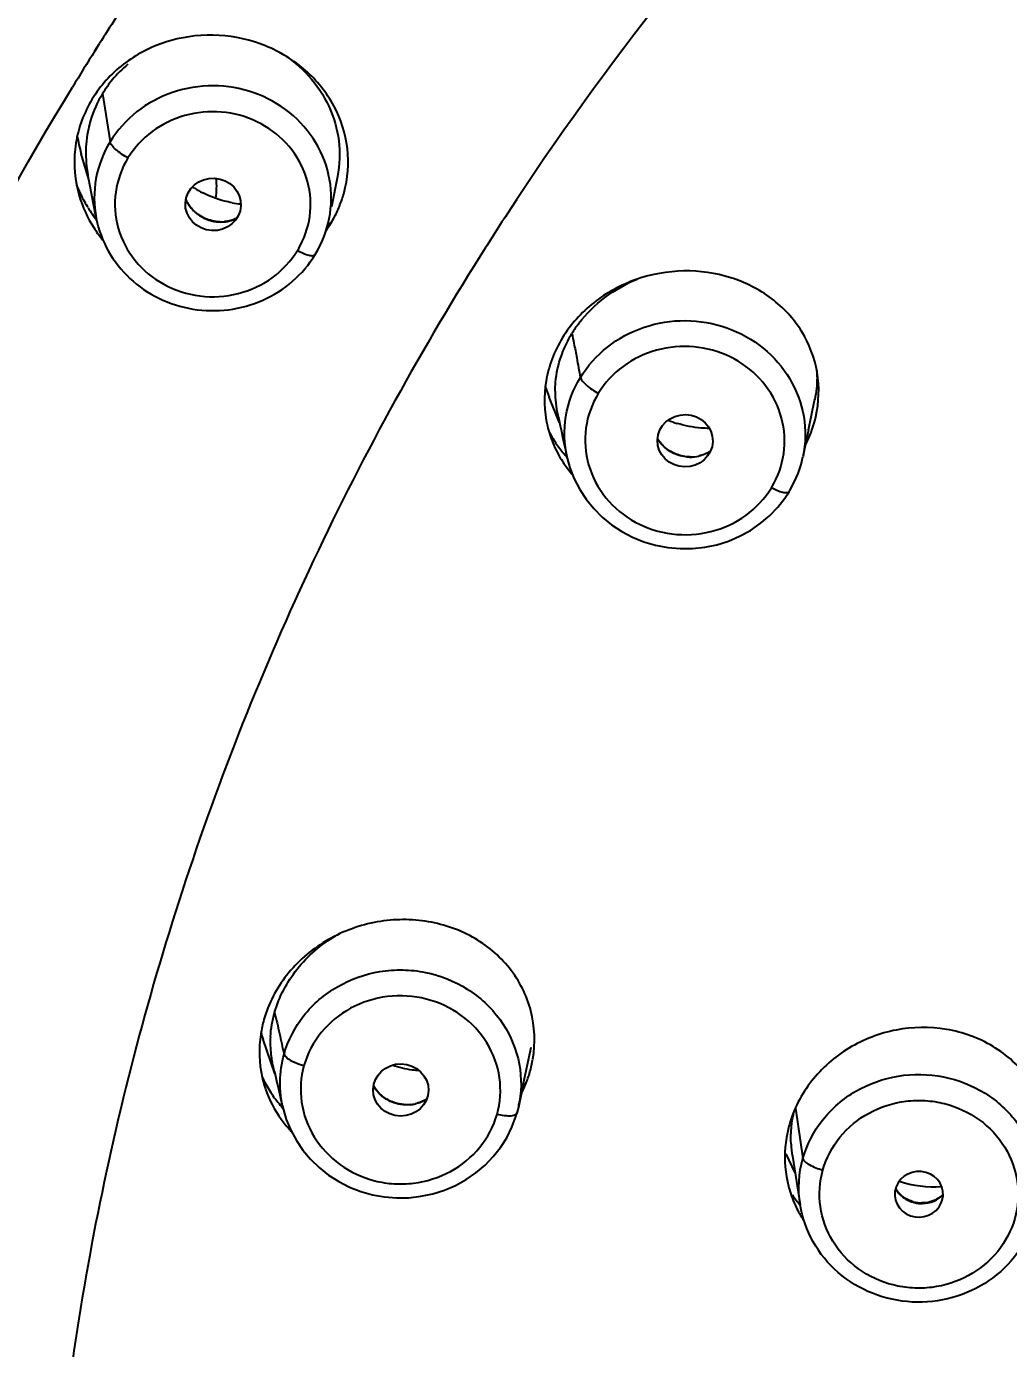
# Model space of a CAD drawing. Header units: millimetres. Extents: x 19741 to 22117, y -10160 to -6800.
# Drawn here: x 20947.89 to 20962.12, y -8153.89 to -8134.74 of the extents above; entities that cross this region are included whole.
import ezdxf

# ---------------------------------------------------------------- set-up
doc = ezdxf.new("R2010")
doc.units = ezdxf.units.MM
doc.styles.add('ARIAL', font='arial.ttf')
doc.dimstyles.get("Standard").update_dxf_attribs({"dimtxt": 15, "dimasz": 15, "dimexe": 0.18, "dimexo": 0.0625, "dimgap": 4, "dimtad": 0, "dimdec": 1, "dimdsep": 46, "dimtxsty": 'ARIAL', "dimcen": 0, "dimclrd": 5, "dimclre": 5, "dimclrt": 5, "dimadec": 0, "dimazin": 0, "dimtfac": 1, "dimtdec": 1, "dimtofl": 0, "dimtmove": 0, "dimatfit": 3, "dimfxl": 1, "dimtolj": 1, "dimtzin": 0, "dimarcsym": 0})

# ---------------------------------------------------------------- blocks, each defined once
blk = doc.blocks.new('*D105')
at = {"color": 5, "lineweight": -2, "transparency": 16777216}
for p, q in [((20930.718, -8157.92), (20930.718, -8082.015)), ((21055.576, -8157.917), (21055.576, -8082.015)), ((20945.718, -8082.195), (21040.576, -8082.195)), ((21055.576, -8082.195), (21070.576, -8082.195))]:
    blk.add_line(p, q, dxfattribs=at)
at = {"color": 5, "transparency": 16777216}
for points in [[(20945.718, -8079.695), (20945.718, -8084.695), (20930.718, -8082.195)], [(21040.576, -8079.695), (21040.576, -8084.695), (21055.576, -8082.195)]]:
    blk.add_solid(points, dxfattribs=at)
at = {"layer": 'Defpoints', "color": 0, "transparency": 16777216}
for p in [(21055.576, -8082.195), (20930.718, -8157.982), (21055.576, -8157.979)]:
    blk.add_point(p, dxfattribs=at)
at = {"color": 5, "transparency": 16777216, "insert": (21099.363, -8082.195), "char_height": 15, "attachment_point": 5, "style": 'ARIAL'}
blk.add_mtext('\\A1;%%C125', dxfattribs=at)

msp = doc.modelspace()

# ---------------------------------------------------------------- linework, layer by layer
at = {"linetype": 'Continuous'}
for p, q in [((20948.884, -8135.09), (20948.95, -8134.986)), ((20948.887, -8135.091), (20948.949, -8134.986)), ((20948.996, -8135.708), (20949.104, -8136.408)), ((20948.797, -8136.956), (20948.687, -8136.58)), ((20948.786, -8136.898), (20948.782, -8136.88)), ((20948.797, -8136.956), (20948.786, -8136.898)), ((20948.903, -8137.512), (20948.797, -8136.956)), ((20952.398, -8136.909), (20952.311, -8137.351)), ((20948.903, -8137.512), (20948.904, -8137.519)), ((20952.279, -8137.52), (20952.279, -8137.52)), ((20955.618, -8140.48), (20955.465, -8140.105)), ((20959.225, -8140.578), (20959.313, -8140.154)), ((20959.313, -8140.154), (20959.316, -8140.139)), ((20955.591, -8140.364), (20955.611, -8140.446)), ((20959.225, -8140.578), (20959.144, -8140.97)), ((20951.49, -8149.901), (20951.321, -8149.41)), ((20955.095, -8150.044), (20955.195, -8149.567)), ((20955.195, -8149.567), (20955.205, -8149.522)), ((20951.474, -8149.844), (20951.486, -8149.885)), ((20955.095, -8150.044), (20955.025, -8150.373)), ((20955.086, -8150.088), (20955.108, -8150.068)), ((20955.025, -8150.373), (20955, -8150.476)), ((20954.985, -8150.527), (20955, -8150.478)), ((20959.036, -8150.406), (20959.143, -8151.134)), ((20959.03, -8151.34), (20958.899, -8151.066)), ((20958.991, -8151.1), (20959.103, -8151.803)), ((20959.104, -8151.805), (20959.103, -8151.803)), ((20961.148, -8151.778), (20961.163, -8151.738))]:
    msp.add_line(p, q, dxfattribs=at)
for points in [[(20955.611, -8140.446), (20955.628, -8140.523), (20955.645, -8140.599), (20955.662, -8140.679)], [(20955.662, -8140.679), (20955.68, -8140.767), (20955.702, -8140.867), (20955.729, -8140.989)], [(20955.729, -8140.989), (20955.768, -8141.129), (20955.83, -8141.288), (20955.909, -8141.442), (20956.003, -8141.586), (20956.113, -8141.721), (20956.236, -8141.844), (20956.371, -8141.955), (20956.518, -8142.052), (20956.674, -8142.134), (20956.838, -8142.201), (20957.009, -8142.251), (20957.185, -8142.284), (20957.363, -8142.3), (20957.542, -8142.298), (20957.72, -8142.279), (20957.895, -8142.243), (20958.064, -8142.19), (20958.227, -8142.121), (20958.382, -8142.037), (20958.526, -8141.938), (20958.659, -8141.826), (20958.778, -8141.702), (20958.883, -8141.568), (20958.942, -8141.479)], [(20958.942, -8141.479), (20958.954, -8141.459), (20959.019, -8141.338), (20959.073, -8141.212), (20959.117, -8141.082), (20959.144, -8140.97)], [(20951.486, -8149.885), (20951.499, -8149.937), (20951.511, -8149.984), (20951.522, -8150.031), (20951.534, -8150.083)], [(20951.534, -8150.083), (20951.563, -8150.211), (20951.58, -8150.284), (20951.599, -8150.362), (20951.615, -8150.429)], [(20951.615, -8150.429), (20951.657, -8150.567), (20951.722, -8150.723), (20951.803, -8150.872), (20951.899, -8151.013), (20952.01, -8151.145), (20952.134, -8151.265), (20952.27, -8151.373), (20952.417, -8151.467), (20952.573, -8151.547), (20952.736, -8151.611), (20952.905, -8151.658), (20953.079, -8151.69), (20953.255, -8151.704), (20953.431, -8151.701), (20953.607, -8151.681), (20953.78, -8151.645), (20953.948, -8151.592), (20954.109, -8151.523), (20954.262, -8151.439), (20954.405, -8151.341), (20954.537, -8151.23), (20954.656, -8151.107), (20954.761, -8150.974), (20954.852, -8150.832), (20954.927, -8150.682), (20954.985, -8150.527)]]:
    msp.add_lwpolyline(points, dxfattribs=at)
for centre, radius, start, end in [((20989.659, -8160.714), 48.158, 147.1828, 147.7079), ((20989.626, -8160.693), 48.118, 147.8535, 148.5901), ((20950.499, -8136.636), 1.767, 130.105, 140.2626), ((20950.461, -8136.604), 1.717, 140.2901, 148.5724), ((20950.426, -8136.582), 1.676, 148.5832, 163.302), ((20950.396, -8136.571), 1.644, 163.3664, 167.6319), ((20950.578, -8136.026), 1.971, 188.5897, 196.3375), ((20950.392, -8136.569), 1.639, 167.6737, 180.3085), ((20950.391, -8136.569), 1.638, 180.2984, 186.6447), ((20950.389, -8136.569), 1.636, 186.6591, 190.979), ((20950.468, -8136.308), 1.987, 201.5165, 206.0602), ((20950.348, -8136.696), 1.761, 193.4614, 196.3536), ((20951.09, -8135.897), 1.407, 235.8006, 236.8217), ((20951.097, -8135.886), 1.419, 236.8294, 242.7913), ((20950.835, -8136.692), 1.72, 340.9565, 347.2718), ((20950.376, -8136.685), 1.792, 196.4295, 212.6053), ((20950.496, -8136.294), 2.018, 206.0646, 211.9459), ((20950.516, -8136.282), 2.041, 211.9469, 218.0064), ((20951.131, -8135.792), 1.521, 260.1855, 264.9737), ((20950.79, -8136.677), 1.767, 334.7702, 340.9611), ((20950.702, -8137.017), 0.55, 224.9255, 232.7665), ((20950.775, -8136.67), 1.784, 328.593, 334.7749), ((20990.17, -8160.51), 42.173, 146.8592, 147.8463), ((20950.419, -8136.658), 1.842, 212.6218, 218.8807), ((20950.711, -8137.015), 0.551, 268.4944, 275.115), ((20950.752, -8136.655), 1.81, 325.0279, 328.5812), ((20950.898, -8135.829), 2.245, 307.4904, 309.1072), ((20950.431, -8136.648), 1.859, 218.8735, 219.7986), ((20950.591, -8137.251), 1.43, 329.2293, 335.104), ((20957.321, -8140.117), 1.787, 142.7346, 148.5568), ((20957.152, -8139.417), 1.822, 197.0353, 202.1825), ((20957.04, -8140.029), 1.487, 179.6279, 193.014), ((20957.045, -8140.146), 1.647, 193.1997, 202.1735), ((20957.063, -8139.751), 1.813, 208.4939, 214.8254), ((20957.766, -8139.063), 1.491, 247.3136, 252.7333), ((20957.064, -8140.137), 1.668, 202.2153, 212.9701), ((20957.09, -8139.732), 1.846, 214.8285, 221.1341), ((20957.494, -8140.439), 0.53, 210.2673, 225.5006), ((20957.572, -8139.974), 1.807, 333.0307, 334.663), ((20957.598, -8138.869), 2.443, 310.876, 311.9521), ((20957.104, -8139.719), 1.865, 221.1287, 222.2864), ((20957.511, -8140.422), 0.553, 268.7621, 283.1579), ((20957.515, -8140.416), 0.556, 269.1197, 282.3927), ((20957.109, -8140.108), 1.721, 212.9699, 219.4439), ((20957.128, -8140.093), 1.746, 219.4334, 220.8728), ((20957.551, -8140.727), 1.33, 328.5953, 334.6361), ((20953.063, -8148.812), 1.842, 195.5839, 198.9323), ((20952.986, -8149.459), 1.561, 176.7195, 186.3065), ((20952.952, -8149.461), 1.526, 186.342, 189.5956), ((20952.932, -8149.465), 1.506, 189.5934, 194.5614), ((20953.519, -8149.405), 1.735, 344.1796, 350.4604), ((20952.919, -8149.591), 1.652, 192.7785, 196.2848), ((20952.955, -8149.18), 1.82, 205.2482, 212.3945), ((20953.472, -8149.391), 1.784, 337.9694, 344.1483), ((20952.917, -8149.591), 1.651, 196.2853, 198.9287), ((20952.967, -8149.173), 1.834, 212.3954, 218.633), ((20953.406, -8149.364), 1.855, 333.4165, 337.9834), ((20952.981, -8149.161), 1.852, 218.6387, 222.0885), ((20953.402, -8149.812), 0.546, 275.7617, 283.0258), ((20953.407, -8149.803), 0.551, 275.5707, 282.4509), ((20953.497, -8150.051), 1.562, 348.1268, 350.4731), ((20952.979, -8149.554), 1.723, 215.8775, 222.3211), ((20952.989, -8149.545), 1.736, 222.3187, 223.5312), ((20960.623, -8150.836), 1.653, 183.1605, 189.1517), ((20960.559, -8151.114), 1.678, 189.6584, 196.1767), ((20960.561, -8151.113), 1.68, 196.1898, 205.5558), ((20960.736, -8150.454), 2.122, 214.6998, 219.6636), ((20960.58, -8151.103), 1.701, 205.5643, 209.1729), ((20960.868, -8151.316), 0.461, 254.8527, 269.9884), ((20960.866, -8151.336), 0.45, 256.1066, 271.3429), ((20960.598, -8151.093), 1.721, 209.1743, 213.315)]:
    msp.add_arc(centre, radius, start, end, dxfattribs=at)
for centre, major_axis, ratio in [((20950.597, -8137.315), (0.402, -0.021), 0.941814), ((20957.436, -8140.738), (0.401, -0.01), 0.943824), ((20953.317, -8150.141), (0.401, -0.006), 0.942686)]:
    msp.add_ellipse(centre, major_axis=major_axis, ratio=ratio, dxfattribs=at)
for centre, major_axis, ratio, start_param, end_param in [((20960.825, -8151.652), (0.35, -0.001), 0.944731, -0.257576, 5.896357), ((20961.05, -8150.049), (1.581, -0.007), 0.944713, 4.387647, 4.781409)]:
    msp.add_ellipse(centre, major_axis=major_axis, ratio=ratio, start_param=start_param, end_param=end_param, dxfattribs=at)
for points, knots in [([(20930.718, -8157.979), (20930.504, -8154.001), (20930.937, -8145.958), (20934.142, -8134.293), (20938.825, -8125.297), (20943.643, -8118.763), (20949.165, -8112.689), (20957.248, -8106.149), (20966.507, -8101.311), (20974.412, -8098.55), (20982.595, -8096.552), (20988.933, -8095.945), (20993.147, -8095.945)], [0, 0, 0, 0, 0.121522, 0.243492, 0.366411, 0.428424, 0.490784, 0.616404, 0.743348, 0.807307, 0.871469, 1, 1, 1, 1]), ([(20930.931, -8157.677), (20931.071, -8153.915), (20931.862, -8148.262), (20934.028, -8141.016), (20936.927, -8133.974), (20941.883, -8125.713), (20948.381, -8118.54), (20954.362, -8113.588), (20960.847, -8109.178), (20969.744, -8104.81), (20981.241, -8101.602), (20993.172, -8100.522), (21005.102, -8101.611), (21016.595, -8104.828), (21025.488, -8109.202), (21031.971, -8113.617), (21037.947, -8118.574), (21044.439, -8125.751), (21049.388, -8134.016), (21052.282, -8141.06), (21054.442, -8148.308), (21055.228, -8153.961), (21055.364, -8157.724)], [0, 0, 0, 0, 0.060743, 0.091251, 0.121862, 0.183409, 0.24559, 0.276968, 0.308508, 0.371957, 0.43586, 0.500007, 0.564153, 0.628055, 0.691501, 0.72304, 0.754416, 0.816594, 0.87814, 0.90875, 0.939257, 1, 1, 1, 1]), ([(20933.5, -8153.841), (20933.891, -8150.401), (20935.35, -8143.558), (20939.466, -8133.879), (20945.376, -8125.072), (20952.877, -8117.436), (20961.715, -8111.221), (20971.596, -8106.631), (20982.188, -8103.816), (20989.495, -8103.184), (20993.147, -8103.184)], [0, 0, 0, 0, 0.121505, 0.243723, 0.366989, 0.491492, 0.617254, 0.744133, 0.87184, 1, 1, 1, 1]), ([(20933.839, -8153.424), (20934.25, -8150.019), (20935.737, -8143.251), (20939.866, -8133.685), (20945.759, -8124.988), (20953.217, -8117.449), (20961.991, -8111.315), (20971.791, -8106.787), (20982.288, -8104.01), (20989.528, -8103.386), (20993.147, -8103.386)], [0, 0, 0, 0, 0.121478, 0.243672, 0.366932, 0.491438, 0.617211, 0.744105, 0.871826, 1, 1, 1, 1]), ([(20993.147, -8103.816), (20989.555, -8103.816), (20982.37, -8104.434), (20971.95, -8107.189), (20962.223, -8111.682), (20953.511, -8117.769), (20946.104, -8125.249), (20941.211, -8132.464), (20938.183, -8138.657), (20935.771, -8145.061), (20934.659, -8150.098), (20934.249, -8153.478)], [0, 0, 0, 0, 0.128122, 0.255798, 0.382654, 0.508402, 0.632897, 0.75616, 0.817448, 0.87851, 1, 1, 1, 1]), ([(20991.056, -8104.235), (20987.576, -8104.352), (20980.637, -8105.169), (20970.62, -8108.111), (20961.303, -8112.678), (20952.979, -8118.731), (20945.911, -8126.081), (20940.323, -8134.502), (20936.395, -8143.726), (20934.963, -8150.238), (20934.559, -8153.516)], [0, 0, 0, 0, 0.128179, 0.255844, 0.38266, 0.508371, 0.632857, 0.756146, 0.878422, 1, 1, 1, 1]), ([(20962.034, -8109.469), (20957.444, -8112), (20948.922, -8118.205), (20939.051, -8130.389), (20932.82, -8144.603), (20930.686, -8159.873), (20932.801, -8175.145), (20939.015, -8189.365), (20948.871, -8201.56), (20957.386, -8207.774), (20961.973, -8210.31)], [0, 0, 0, 0, 0.127405, 0.252982, 0.376963, 0.500012, 0.623059, 0.747033, 0.872602, 1, 1, 1, 1]), ([(20934.244, -8153.478), (20934.566, -8150.498), (20935.72, -8144.568), (20938.927, -8136.073), (20943.527, -8128.175), (20947.43, -8123.459), (20949.561, -8121.267)], [0, 0, 0, 0, 0.24773, 0.496626, 0.747256, 1, 1, 1, 1]), ([(20961.586, -8129.478), (20960.945, -8130.074), (20958.466, -8132.523), (20956.282, -8135.271), (20954.857, -8137.454)], [0, 0, 0, 0, 0.25148, 1, 1, 1, 1]), ([(20952.512, -8137.071), (20952.56, -8136.86), (20952.573, -8136.416), (20952.338, -8135.792), (20951.89, -8135.286), (20951.286, -8134.952), (20950.596, -8134.826), (20949.898, -8134.927), (20949.277, -8135.249), (20948.963, -8135.595), (20948.846, -8135.787)], [0, 0, 0, 0, 0.120085, 0.240189, 0.36282, 0.488914, 0.617589, 0.746856, 0.874677, 1, 1, 1, 1]), ([(20951.566, -8135.115), (20951.719, -8135.206), (20952, -8135.433), (20952.297, -8135.878), (20952.445, -8136.387), (20952.432, -8136.74), (20952.399, -8136.909)], [0, 0, 0, 0, 0.254929, 0.506028, 0.753796, 1, 1, 1, 1]), ([(20944.034, -8145.338), (20944.316, -8144.492), (20945.545, -8141.13), (20947.158, -8137.909), (20948.559, -8135.616)], [0, 0, 0, 0, 0.249351, 1, 1, 1, 1]), ([(20952.279, -8137.52), (20952.316, -8137.335), (20952.32, -8136.946), (20952.114, -8136.4), (20951.722, -8135.956), (20951.196, -8135.666), (20950.599, -8135.564), (20950, -8135.661), (20949.471, -8135.946), (20949.205, -8136.243), (20949.104, -8136.408)], [0, 0, 0, 0, 0.121152, 0.24312, 0.367166, 0.493564, 0.621492, 0.749446, 0.875885, 1, 1, 1, 1]), ([(20948.846, -8135.787), (20948.727, -8135.982), (20948.563, -8136.419), (20948.582, -8136.886), (20948.635, -8137.106)], [0, 0, 0, 0, 0.502193, 1, 1, 1, 1]), ([(20951.889, -8137.853), (20951.96, -8137.7), (20952.044, -8137.362), (20951.957, -8136.847), (20951.677, -8136.401), (20951.244, -8136.087), (20950.721, -8135.945), (20950.181, -8135.996), (20949.696, -8136.23), (20949.455, -8136.495), (20949.363, -8136.641)], [0, 0, 0, 0, 0.121791, 0.243369, 0.366599, 0.492404, 0.620268, 0.748579, 0.875537, 1, 1, 1, 1]), ([(20949.104, -8136.408), (20949.005, -8136.571), (20948.864, -8136.935), (20948.867, -8137.326), (20948.903, -8137.512)], [0, 0, 0, 0, 0.501734, 1, 1, 1, 1]), ([(20949.363, -8136.641), (20949.3, -8136.607), (20949.215, -8136.55), (20949.133, -8136.467), (20949.107, -8136.426), (20949.104, -8136.408)], [0, 0, 0, 0, 0.610732, 0.846465, 1, 1, 1, 1]), ([(20949.363, -8136.641), (20949.273, -8136.792), (20949.148, -8137.13), (20949.188, -8137.67), (20949.442, -8138.153), (20949.869, -8138.504), (20950.404, -8138.675), (20950.965, -8138.64), (20951.473, -8138.408), (20951.725, -8138.134), (20951.82, -8137.983)], [0, 0, 0, 0, 0.122229, 0.243744, 0.366605, 0.492075, 0.619832, 0.748261, 0.875412, 1, 1, 1, 1]), ([(20950.872, -8137.29), (20950.835, -8137.284), (20950.689, -8137.253), (20950.548, -8137.2), (20950.448, -8137.149)], [0, 0, 0, 0, 0.251949, 1, 1, 1, 1]), ([(20948.904, -8137.519), (20948.937, -8137.683), (20949.056, -8138.003), (20949.374, -8138.406), (20949.802, -8138.698), (20950.299, -8138.855), (20950.823, -8138.864), (20951.326, -8138.725), (20951.764, -8138.448), (20951.988, -8138.185), (20952.076, -8138.041)], [0, 0, 0, 0, 0.122587, 0.246319, 0.371447, 0.497714, 0.624452, 0.750814, 0.876107, 1, 1, 1, 1]), ([(20950.696, -8137.566), (20950.622, -8137.564), (20950.473, -8137.53), (20950.348, -8137.442), (20950.298, -8137.387)], [0, 0, 0, 0, 0.501168, 1, 1, 1, 1]), ([(20950.647, -8137.566), (20950.672, -8137.569), (20950.771, -8137.573), (20950.871, -8137.549), (20950.938, -8137.517)], [0, 0, 0, 0, 0.253127, 1, 1, 1, 1]), ([(20954.465, -8138.066), (20953.546, -8139.528), (20951.89, -8142.561), (20950.625, -8145.777), (20950.099, -8147.413)], [0, 0, 0, 0, 0.501292, 1, 1, 1, 1]), ([(20951.82, -8137.982), (20951.873, -8138.011), (20951.948, -8138.044), (20952.036, -8138.061), (20952.07, -8138.051), (20952.076, -8138.041)], [0, 0, 0, 0, 0.661309, 0.874409, 1, 1, 1, 1]), ([(20959.33, -8140.39), (20959.378, -8140.181), (20959.393, -8139.741), (20959.157, -8139.128), (20958.706, -8138.643), (20958.101, -8138.338), (20957.412, -8138.242), (20956.715, -8138.367), (20956.093, -8138.704), (20955.776, -8139.055), (20955.657, -8139.25)], [0, 0, 0, 0, 0.120013, 0.238494, 0.358627, 0.482563, 0.610643, 0.741401, 0.872109, 1, 1, 1, 1]), ([(20955.898, -8139.035), (20956.005, -8138.895), (20956.262, -8138.643), (20956.575, -8138.466), (20956.74, -8138.397)], [0, 0, 0, 0, 0.494761, 1, 1, 1, 1]), ([(20955.92, -8139.821), (20956.022, -8139.653), (20956.294, -8139.35), (20956.833, -8139.061), (20957.443, -8138.964), (20958.051, -8139.069), (20958.586, -8139.366), (20958.982, -8139.822), (20959.191, -8140.38), (20959.184, -8140.777), (20959.145, -8140.965)], [0, 0, 0, 0, 0.123913, 0.250264, 0.378205, 0.506101, 0.632398, 0.756624, 0.878764, 1, 1, 1, 1]), ([(20955.657, -8139.25), (20955.541, -8139.44), (20955.379, -8139.861), (20955.392, -8140.312), (20955.441, -8140.522)], [0, 0, 0, 0, 0.507516, 1, 1, 1, 1]), ([(20955.643, -8139.508), (20955.672, -8139.424), (20955.721, -8139.314), (20955.78, -8139.211), (20955.796, -8139.185)], [0, 0, 0, 0, 0.747478, 1, 1, 1, 1]), ([(20958.753, -8141.297), (20958.827, -8141.141), (20958.913, -8140.796), (20958.826, -8140.27), (20958.541, -8139.814), (20958.1, -8139.491), (20957.567, -8139.345), (20957.015, -8139.394), (20956.52, -8139.632), (20956.27, -8139.901), (20956.179, -8140.051)], [0, 0, 0, 0, 0.121773, 0.24328, 0.366531, 0.492316, 0.620159, 0.748508, 0.875491, 1, 1, 1, 1]), ([(20955.553, -8140.019), (20955.553, -8139.977), (20955.562, -8139.803), (20955.6, -8139.631), (20955.643, -8139.508)], [0, 0, 0, 0, 0.245938, 1, 1, 1, 1]), ([(20955.727, -8140.98), (20955.683, -8140.786), (20955.67, -8140.376), (20955.815, -8139.992), (20955.92, -8139.821)], [0, 0, 0, 0, 0.497824, 1, 1, 1, 1]), ([(20955.92, -8139.821), (20955.923, -8139.838), (20955.95, -8139.878), (20956.032, -8139.962), (20956.116, -8140.017), (20956.179, -8140.051)], [0, 0, 0, 0, 0.153987, 0.395336, 1, 1, 1, 1]), ([(20959.343, -8139.718), (20959.346, -8139.752), (20959.352, -8139.893), (20959.337, -8140.035), (20959.316, -8140.139)], [0, 0, 0, 0, 0.247804, 1, 1, 1, 1]), ([(20956.179, -8140.051), (20956.086, -8140.203), (20955.961, -8140.55), (20956.004, -8141.099), (20956.263, -8141.59), (20956.699, -8141.949), (20957.243, -8142.122), (20957.815, -8142.087), (20958.332, -8141.852), (20958.591, -8141.575), (20958.686, -8141.42)], [0, 0, 0, 0, 0.122003, 0.243472, 0.366482, 0.492082, 0.619953, 0.74848, 0.87556, 1, 1, 1, 1]), ([(20957.788, -8140.559), (20957.748, -8140.558), (20957.591, -8140.552), (20957.435, -8140.522), (20957.324, -8140.487)], [0, 0, 0, 0, 0.254001, 1, 1, 1, 1]), ([(20957.499, -8140.975), (20957.43, -8140.973), (20957.291, -8140.944), (20957.172, -8140.865), (20957.123, -8140.817)], [0, 0, 0, 0, 0.501325, 1, 1, 1, 1]), ([(20957.506, -8140.972), (20957.474, -8140.971), (20957.346, -8140.959), (20957.223, -8140.901), (20957.15, -8140.839)], [0, 0, 0, 0, 0.252683, 1, 1, 1, 1]), ([(20958.942, -8141.479), (20958.936, -8141.488), (20958.902, -8141.498), (20958.813, -8141.482), (20958.739, -8141.449), (20958.686, -8141.42)], [0, 0, 0, 0, 0.125156, 0.342399, 1, 1, 1, 1]), ([(20950.099, -8147.413), (20949.59, -8148.992), (20948.766, -8152.212), (20948.132, -8157.15), (20948.112, -8162.127), (20948.9, -8168.719), (20951.418, -8176.745), (20956.699, -8185.417), (20963.949, -8192.69), (20972.769, -8198.175), (20982.675, -8201.585), (20989.658, -8202.355), (20993.147, -8202.355)], [0, 0, 0, 0, 0.061272, 0.122397, 0.183469, 0.244587, 0.367105, 0.490819, 0.6161, 0.742973, 0.87113, 1, 1, 1, 1]), ([(20955.23, -8149.692), (20955.269, -8149.463), (20955.251, -8148.984), (20954.927, -8148.345), (20954.371, -8147.884), (20953.79, -8147.693), (20953.299, -8147.664), (20952.801, -8147.72), (20952.206, -8147.948), (20951.633, -8148.442), (20951.398, -8148.89), (20951.332, -8149.122)], [0, 0, 0, 0, 0.120785, 0.240147, 0.361347, 0.48624, 0.550351, 0.615186, 0.745366, 0.874408, 1, 1, 1, 1]), ([(20951.487, -8149.02), (20951.552, -8148.792), (20951.786, -8148.354), (20952.161, -8148.034), (20952.371, -8147.907)], [0, 0, 0, 0, 0.491048, 1, 1, 1, 1]), ([(20951.625, -8149.623), (20951.682, -8149.422), (20951.883, -8149.034), (20952.382, -8148.609), (20952.906, -8148.424), (20953.345, -8148.393), (20953.782, -8148.439), (20954.298, -8148.643), (20954.78, -8149.089), (20955.057, -8149.674), (20955.072, -8150.105), (20955.037, -8150.31)], [0, 0, 0, 0, 0.122458, 0.247547, 0.374964, 0.439373, 0.503776, 0.630949, 0.756094, 0.878611, 1, 1, 1, 1]), ([(20954.711, -8150.494), (20954.759, -8150.323), (20954.785, -8149.956), (20954.593, -8149.437), (20954.209, -8149.029), (20953.692, -8148.79), (20953.12, -8148.754), (20952.576, -8148.925), (20952.139, -8149.281), (20951.963, -8149.613), (20951.914, -8149.786)], [0, 0, 0, 0, 0.12145, 0.243612, 0.368212, 0.495343, 0.623767, 0.751559, 0.877066, 1, 1, 1, 1]), ([(20951.487, -8149.02), (20951.513, -8149.12), (20951.559, -8149.321), (20951.601, -8149.523), (20951.625, -8149.623)], [0, 0, 0, 0, 0.501184, 1, 1, 1, 1]), ([(20951.332, -8149.122), (20951.313, -8149.191), (20951.253, -8149.464), (20951.261, -8149.753), (20951.307, -8149.956)], [0, 0, 0, 0, 0.253461, 1, 1, 1, 1]), ([(20962.74, -8151.298), (20962.778, -8151.071), (20962.763, -8150.596), (20962.456, -8149.951), (20961.918, -8149.469), (20961.228, -8149.219), (20960.485, -8149.23), (20959.79, -8149.497), (20959.237, -8149.981), (20959.011, -8150.417), (20958.947, -8150.643)], [0, 0, 0, 0, 0.121227, 0.242698, 0.366135, 0.492215, 0.620408, 0.749088, 0.87612, 1, 1, 1, 1]), ([(20951.613, -8150.418), (20951.58, -8150.289), (20951.549, -8150.02), (20951.589, -8149.752), (20951.625, -8149.623)], [0, 0, 0, 0, 0.499344, 1, 1, 1, 1]), ([(20951.625, -8149.623), (20951.63, -8149.641), (20951.666, -8149.679), (20951.707, -8149.705), (20951.734, -8149.719)], [0, 0, 0, 0, 0.3803, 1, 1, 1, 1]), ([(20951.734, -8149.719), (20951.747, -8149.726), (20951.806, -8149.753), (20951.867, -8149.774), (20951.914, -8149.786)], [0, 0, 0, 0, 0.24225, 1, 1, 1, 1]), ([(20951.914, -8149.786), (20951.866, -8149.956), (20951.841, -8150.324), (20952.033, -8150.842), (20952.417, -8151.251), (20952.847, -8151.451), (20953.219, -8151.508), (20953.597, -8151.497), (20954.051, -8151.353), (20954.487, -8150.998), (20954.662, -8150.667), (20954.711, -8150.494)], [0, 0, 0, 0, 0.12123, 0.243353, 0.367983, 0.495166, 0.559631, 0.62419, 0.751969, 0.877324, 1, 1, 1, 1]), ([(20953.585, -8149.863), (20953.552, -8149.861), (20953.419, -8149.847), (20953.288, -8149.816), (20953.194, -8149.783)], [0, 0, 0, 0, 0.252678, 1, 1, 1, 1]), ([(20959.143, -8151.134), (20959.2, -8150.933), (20959.399, -8150.547), (20959.896, -8150.123), (20960.52, -8149.901), (20961.185, -8149.912), (20961.801, -8150.153), (20962.282, -8150.594), (20962.558, -8151.175), (20962.575, -8151.603), (20962.542, -8151.807)], [0, 0, 0, 0, 0.122722, 0.247919, 0.375409, 0.503745, 0.631072, 0.756046, 0.878567, 1, 1, 1, 1]), ([(20953.198, -8150.315), (20953.169, -8150.304), (20953.059, -8150.251), (20952.966, -8150.16), (20952.921, -8150.081)], [0, 0, 0, 0, 0.257449, 1, 1, 1, 1]), ([(20953.184, -8150.315), (20953.156, -8150.303), (20953.051, -8150.249), (20952.964, -8150.16), (20952.921, -8150.083)], [0, 0, 0, 0, 0.254097, 1, 1, 1, 1]), ([(20959.432, -8151.3), (20959.483, -8151.128), (20959.654, -8150.797), (20960.089, -8150.442), (20960.541, -8150.298), (20960.917, -8150.286), (20961.288, -8150.344), (20961.717, -8150.541), (20962.098, -8150.949), (20962.288, -8151.467), (20962.261, -8151.833), (20962.214, -8152.004)], [0, 0, 0, 0, 0.122816, 0.248229, 0.375918, 0.440424, 0.504844, 0.631908, 0.756401, 0.878556, 1, 1, 1, 1]), ([(20954.853, -8150.517), (20954.841, -8150.517), (20954.794, -8150.512), (20954.746, -8150.503), (20954.711, -8150.494)], [0, 0, 0, 0, 0.243259, 1, 1, 1, 1]), ([(20955, -8150.478), (20954.995, -8150.492), (20954.957, -8150.516), (20954.918, -8150.518), (20954.894, -8150.519)], [0, 0, 0, 0, 0.363686, 1, 1, 1, 1]), ([(20958.947, -8150.643), (20958.93, -8150.705), (20958.874, -8150.951), (20958.874, -8151.209), (20958.905, -8151.395)], [0, 0, 0, 0, 0.252248, 1, 1, 1, 1]), ([(20959.143, -8151.134), (20959.145, -8151.15), (20959.175, -8151.186), (20959.269, -8151.248), (20959.363, -8151.282), (20959.432, -8151.3)], [0, 0, 0, 0, 0.145492, 0.374941, 1, 1, 1, 1]), ([(20962.214, -8152.004), (20962.164, -8152.176), (20961.992, -8152.507), (20961.557, -8152.862), (20961.105, -8153.006), (20960.729, -8153.018), (20960.359, -8152.96), (20959.929, -8152.763), (20959.548, -8152.355), (20959.358, -8151.837), (20959.386, -8151.471), (20959.432, -8151.3)], [0, 0, 0, 0, 0.122813, 0.248222, 0.375909, 0.440414, 0.504834, 0.631899, 0.756392, 0.878551, 1, 1, 1, 1]), ([(20960.748, -8151.762), (20960.693, -8151.747), (20960.59, -8151.698), (20960.513, -8151.613), (20960.486, -8151.566)], [0, 0, 0, 0, 0.512379, 1, 1, 1, 1]), ([(20960.876, -8151.786), (20960.932, -8151.784), (20961.043, -8151.761), (20961.137, -8151.696), (20961.174, -8151.657)], [0, 0, 0, 0, 0.504602, 1, 1, 1, 1]), ([(20961.175, -8151.655), (20961.147, -8151.682), (20961.104, -8151.714), (20961.057, -8151.737), (20961.045, -8151.742)], [0, 0, 0, 0, 0.744142, 1, 1, 1, 1]), ([(20962.502, -8151.988), (20962.45, -8152.171), (20962.278, -8152.523), (20961.855, -8152.93), (20961.317, -8153.18), (20960.725, -8153.244), (20960.143, -8153.117), (20959.636, -8152.812), (20959.263, -8152.36), (20959.134, -8151.992), (20959.104, -8151.805)], [0, 0, 0, 0, 0.123139, 0.247726, 0.373823, 0.500771, 0.627539, 0.753176, 0.877249, 1, 1, 1, 1])]:
    msp.add_open_spline(points, degree=3, knots=knots, dxfattribs=at)
for points in [[(20950.638, -8136.939), (20950.648, -8137.034), (20950.645, -8137.131), (20950.631, -8137.225)], [(20950.298, -8137.387), (20950.259, -8137.345), (20950.226, -8137.296), (20950.202, -8137.244)], [(20950.202, -8137.244), (20950.228, -8137.304), (20950.267, -8137.36), (20950.313, -8137.406)], [(20950.369, -8137.455), (20950.448, -8137.516), (20950.548, -8137.555), (20950.647, -8137.566)], [(20950.939, -8137.516), (20950.883, -8137.543), (20950.821, -8137.559), (20950.76, -8137.564)], [(20952.076, -8138.041), (20952.173, -8137.882), (20952.243, -8137.703), (20952.279, -8137.52)], [(20955.796, -8139.185), (20955.806, -8139.232), (20955.816, -8139.279), (20955.825, -8139.326)], [(20955.825, -8139.326), (20955.84, -8139.397), (20955.853, -8139.467), (20955.866, -8139.538)], [(20955.866, -8139.538), (20955.883, -8139.632), (20955.9, -8139.727), (20955.92, -8139.821)], [(20959.205, -8140.747), (20959.259, -8140.633), (20959.302, -8140.513), (20959.33, -8140.39)], [(20957.15, -8140.839), (20957.105, -8140.801), (20957.066, -8140.755), (20957.036, -8140.705)], [(20957.803, -8140.889), (20957.752, -8140.922), (20957.694, -8140.946), (20957.634, -8140.959)], [(20957.804, -8140.89), (20957.753, -8140.923), (20957.696, -8140.947), (20957.637, -8140.961)], [(20951.428, -8149.369), (20951.435, -8149.251), (20951.455, -8149.134), (20951.487, -8149.02)], [(20951.356, -8150.127), (20951.409, -8150.282), (20951.487, -8150.431), (20951.583, -8150.564)], [(20953.457, -8150.356), (20953.365, -8150.365), (20953.269, -8150.35), (20953.184, -8150.315)], [(20953.46, -8150.352), (20953.373, -8150.36), (20953.281, -8150.347), (20953.198, -8150.315)], [(20953.692, -8150.274), (20953.641, -8150.307), (20953.584, -8150.331), (20953.525, -8150.345)], [(20953.692, -8150.273), (20953.642, -8150.305), (20953.584, -8150.328), (20953.526, -8150.341)], [(20954.894, -8150.519), (20954.88, -8150.519), (20954.867, -8150.518), (20954.853, -8150.517)], [(20958.972, -8150.927), (20958.964, -8150.764), (20958.98, -8150.598), (20959.018, -8150.438)], [(20959.103, -8151.803), (20959.068, -8151.583), (20959.082, -8151.349), (20959.143, -8151.134)], [(20960.486, -8151.569), (20960.513, -8151.618), (20960.552, -8151.662), (20960.597, -8151.697)], [(20960.597, -8151.697), (20960.645, -8151.732), (20960.7, -8151.759), (20960.758, -8151.773)], [(20961.045, -8151.742), (20960.989, -8151.766), (20960.928, -8151.778), (20960.868, -8151.778)]]:
    msp.add_open_spline(points, degree=3, dxfattribs=at)

# ---------------------------------------------------------------- dimensions: what is measured, and where the dimension line sits
dim = msp.add_linear_dim(base=(21055.576, -8082.195), p1=(20930.718, -8157.982), p2=(21055.576, -8157.979), dimstyle='Standard', override={"dimdec": 0, "dimpost": '%%C<>', "dimtfillclr": 7})
dim.commit()
dim.dimension.update_dxf_attribs({"geometry": '*D105', "text_midpoint": (21099.363, -8082.195), "dimtype": 160})

doc.saveas('drawing.dxf')
